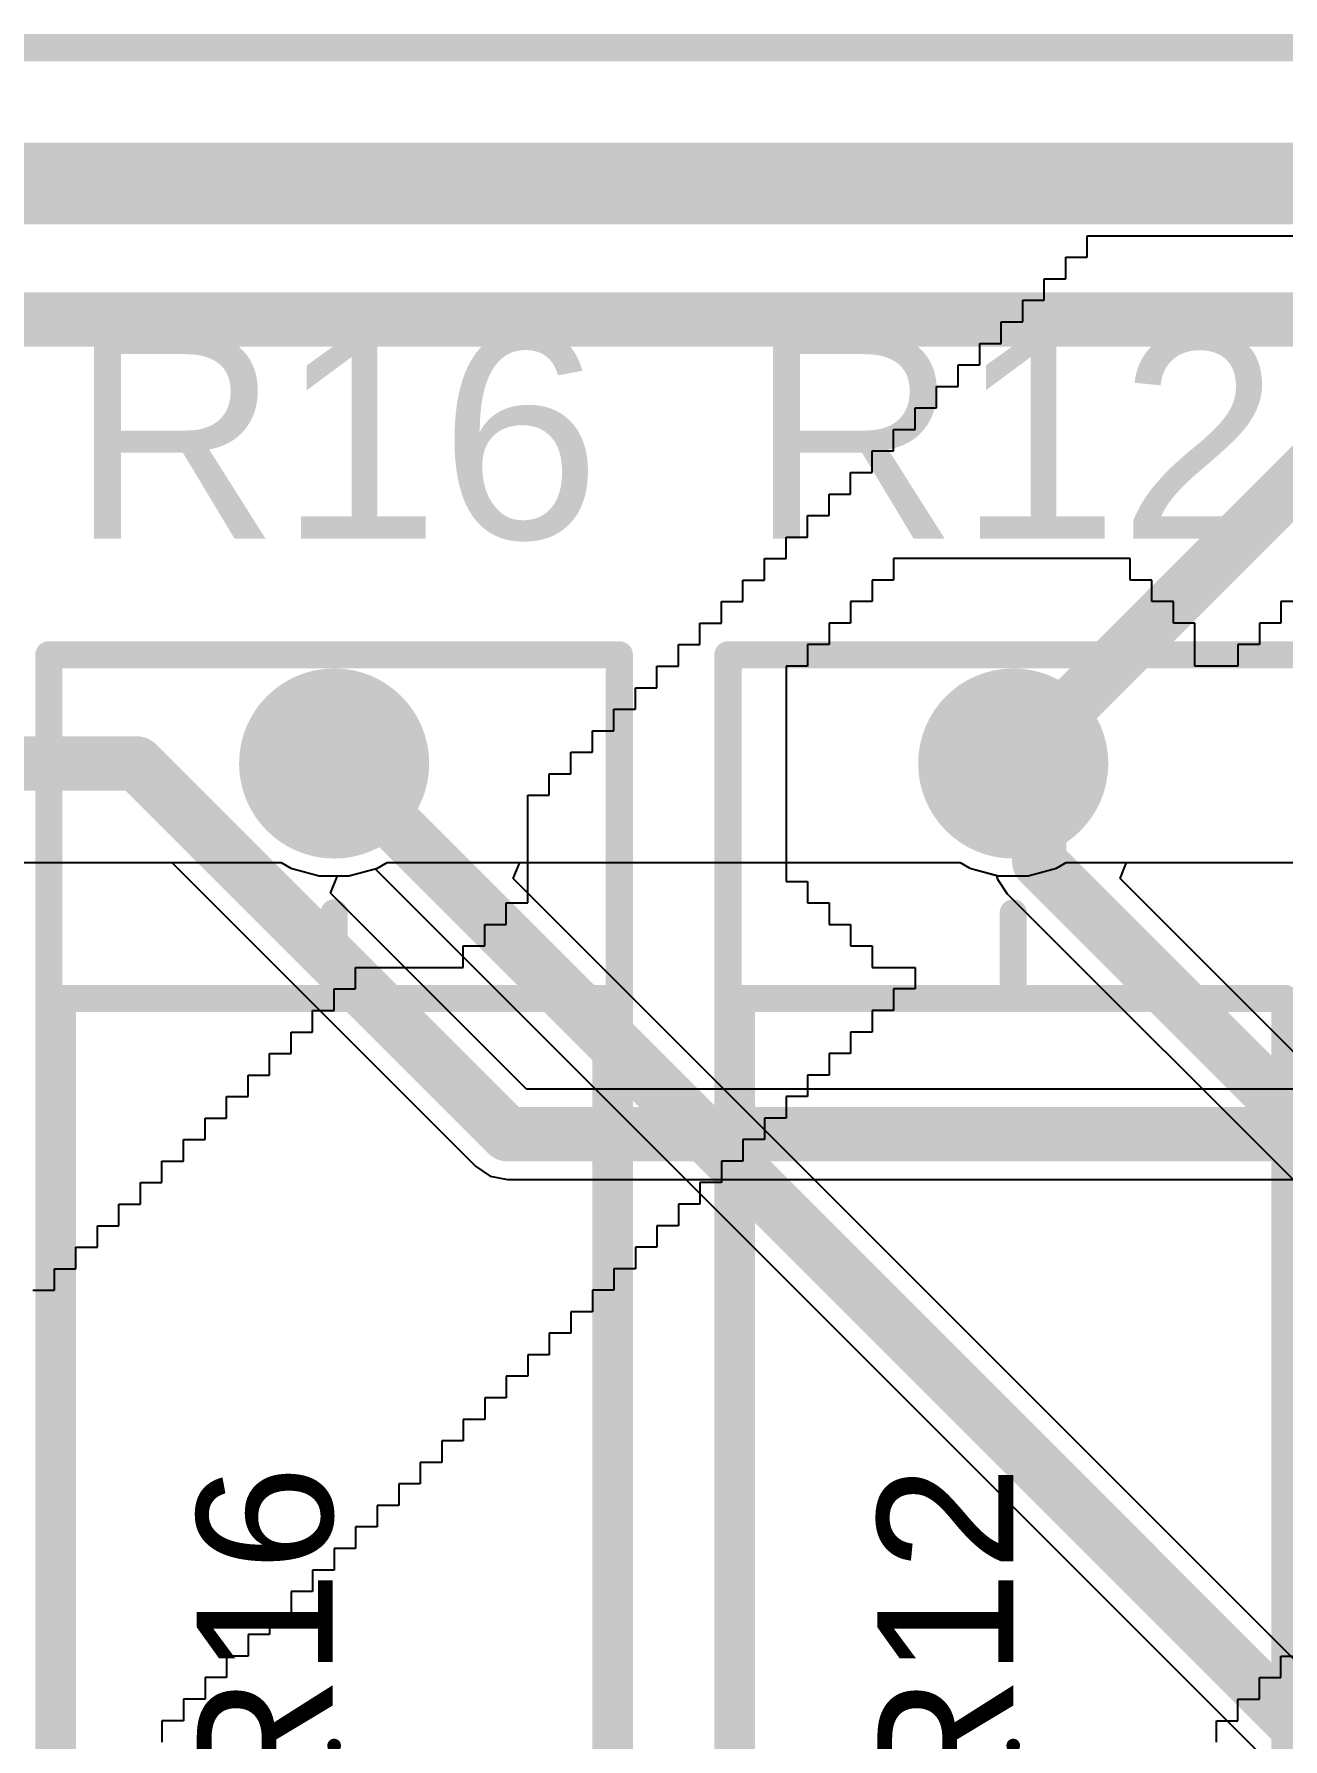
# Model space of a CAD drawing. Header units: inches. Extents: x 1.37 to 7.44, y 1.69 to 5.2.
# Drawn here: x 4.3225 to 4.6845, y 4.7066 to 5.2008 of the extents above; entities that cross this region are included whole.
import ezdxf

# ---------------------------------------------------------------- set-up
doc = ezdxf.new("R2010")
doc.units = ezdxf.units.IN
doc.header["$MEASUREMENT"] = 0
for name, color, linetype in [('Board', 216, 'Continuous'), ('Bottom Layer', 5, 'Continuous'), ('Bottom Overlay', 54, 'Continuous'), ('Bottom Solder', 6, 'Continuous'), ('Multi-Layer', 9, 'Continuous'), ('Pad Holes', 156, 'Continuous'), ('Top 3D Body', 56, 'Continuous'), ('Top Assembly', 56, 'Continuous'), ('Top Component Center', 56, 'Continuous'), ('Top Courtyard', 56, 'Continuous'), ('Top Layer', 1, 'Continuous'), ('Top Overlay', 2, 'Continuous'), ('Top Solder', 216, 'Continuous')]:
    doc.layers.add(name, color=color, linetype=linetype)
doc.styles.add('Arial', font='', dxfattribs={"height": 0.2})
doc.styles.get('Arial').set_extended_font_data('Arial')

# ---------------------------------------------------------------- blocks, each defined once
blk = doc.blocks.new('FP_VR37_MFG_25')
at = {"layer": 'Bottom Layer'}
h = blk.add_hatch(color=5, dxfattribs=at)
edge = h.paths.add_edge_path()
edge.add_arc((0.30433, 0), 0.02756, 0, 360)
at = {"layer": 'Bottom Solder'}
h = blk.add_hatch(color=6, dxfattribs=at)
edge = h.paths.add_edge_path()
edge.add_arc((0.30433, 0), 0.02756, 0, 360)
at = {"layer": 'Multi-Layer'}
h = blk.add_hatch(color=9, dxfattribs=at)
edge = h.paths.add_edge_path()
edge.add_arc((0.30433, 0), 0.02756, 0, 360)
at = {"layer": 'Pad Holes'}
h = blk.add_hatch(color=7, dxfattribs=at)
edge = h.paths.add_edge_path()
edge.add_arc((0.30433, 0), 0.01772, 0, 360)
at = {"layer": 'Top Layer'}
h = blk.add_hatch(color=1, dxfattribs=at)
edge = h.paths.add_edge_path()
edge.add_arc((0.30433, 0), 0.02756, 0, 360)
at = {"layer": 'Top Solder'}
h = blk.add_hatch(color=216, dxfattribs=at)
edge = h.paths.add_edge_path()
edge.add_arc((0.30433, 0), 0.02756, 0, 360)
at = {"layer": 'Top 3D Body'}
for points in [[(-0.23622, 0.07874, 0.00787, 0.00787, 0), (0.23622, 0.07874, 0.00787, 0.00787, 0)], [(0.23622, 0.07874, 0.00787, 0.00787, 0), (0.23622, -0.07874, 0.00787, 0.00787, 0)], [(-0.23622, -0.07874, 0.00787, 0.00787, 0), (0.23622, -0.07874, 0.00787, 0.00787, 0)]]:
    blk.add_lwpolyline(points, format="xyseb", dxfattribs=at)
for points in [[(0.23425, 0.07874, 0.00394, 0.00394, 1), (0.23819, 0.07874, 0.00394, 0.00394, 1)], [(0.23425, 0.07874, 0.00394, 0.00394, 1), (0.23819, 0.07874, 0.00394, 0.00394, 1)], [(0.23425, -0.07874, 0.00394, 0.00394, 1), (0.23819, -0.07874, 0.00394, 0.00394, 1)], [(0.23425, -0.07874, 0.00394, 0.00394, 1), (0.23819, -0.07874, 0.00394, 0.00394, 1)]]:
    blk.add_lwpolyline(points, format="xyseb", close=True, dxfattribs=at)
at = {"layer": 'Top Assembly'}
for points in [[(-0.33583, 0.08268, 0.00787, 0.00787, 0), (0.33583, 0.08268, 0.00787, 0.00787, 0)], [(0.33583, 0.08268, 0.00787, 0.00787, 0), (0.33583, -0.08268, 0.00787, 0.00787, 0)], [(-0.33583, -0.08268, 0.00787, 0.00787, 0), (0.33583, -0.08268, 0.00787, 0.00787, 0)]]:
    blk.add_lwpolyline(points, format="xyseb", dxfattribs=at)
for points in [[(0.33386, 0.08268, 0.00394, 0.00394, 1), (0.3378, 0.08268, 0.00394, 0.00394, 1)], [(0.33386, 0.08268, 0.00394, 0.00394, 1), (0.3378, 0.08268, 0.00394, 0.00394, 1)], [(0.33386, -0.08268, 0.00394, 0.00394, 1), (0.3378, -0.08268, 0.00394, 0.00394, 1)], [(0.33386, -0.08268, 0.00394, 0.00394, 1), (0.3378, -0.08268, 0.00394, 0.00394, 1)]]:
    blk.add_lwpolyline(points, format="xyseb", close=True, dxfattribs=at)
at = {"layer": 'Top Component Center'}
blk.add_lwpolyline([(-0.01969, 0, 0.00394, 0.00394, 0), (0.01969, 0, 0.00394, 0.00394, 0)], format="xyseb", dxfattribs=at)
blk.add_lwpolyline([(0.0187, 0, 0.00197, 0.00197, 1), (0.02067, 0, 0.00197, 0.00197, 1)], format="xyseb", close=True, dxfattribs=at)
at = {"layer": 'Top Courtyard'}
for points in [[(-0.33583, 0.08268, 0.00787, 0.00787, 0), (0.33583, 0.08268, 0.00787, 0.00787, 0)], [(0.33583, 0.08268, 0.00787, 0.00787, 0), (0.33583, -0.08268, 0.00787, 0.00787, 0)], [(-0.33583, -0.08268, 0.00787, 0.00787, 0), (0.33583, -0.08268, 0.00787, 0.00787, 0)]]:
    blk.add_lwpolyline(points, format="xyseb", dxfattribs=at)
for points in [[(0.33386, 0.08268, 0.00394, 0.00394, 1), (0.3378, 0.08268, 0.00394, 0.00394, 1)], [(0.33386, 0.08268, 0.00394, 0.00394, 1), (0.3378, 0.08268, 0.00394, 0.00394, 1)], [(0.33386, -0.08268, 0.00394, 0.00394, 1), (0.3378, -0.08268, 0.00394, 0.00394, 1)], [(0.33386, -0.08268, 0.00394, 0.00394, 1), (0.3378, -0.08268, 0.00394, 0.00394, 1)]]:
    blk.add_lwpolyline(points, format="xyseb", close=True, dxfattribs=at)
at = {"layer": 'Top Overlay'}
for points in [[(-0.23622, 0.07874, 0.00787, 0.00787, 0), (0.23622, 0.07874, 0.00787, 0.00787, 0)], [(0.23622, 0.07874, 0.00787, 0.00787, 0), (0.23622, -0.07874, 0.00787, 0.00787, 0)], [(0.23622, 0, 0.00787, 0.00787, 0), (0.26102, 0, 0.00787, 0.00787, 0)], [(-0.23622, -0.07874, 0.00787, 0.00787, 0), (0.23622, -0.07874, 0.00787, 0.00787, 0)]]:
    blk.add_lwpolyline(points, format="xyseb", dxfattribs=at)
for points in [[(0.23425, 0.07874, 0.00394, 0.00394, 1), (0.23819, 0.07874, 0.00394, 0.00394, 1)], [(0.23425, 0.07874, 0.00394, 0.00394, 1), (0.23819, 0.07874, 0.00394, 0.00394, 1)], [(0.23425, 0, 0.00394, 0.00394, 1), (0.23819, 0, 0.00394, 0.00394, 1)], [(0.25906, 0, 0.00394, 0.00394, 1), (0.26299, 0, 0.00394, 0.00394, 1)], [(0.23425, -0.07874, 0.00394, 0.00394, 1), (0.23819, -0.07874, 0.00394, 0.00394, 1)], [(0.23425, -0.07874, 0.00394, 0.00394, 1), (0.23819, -0.07874, 0.00394, 0.00394, 1)]]:
    blk.add_lwpolyline(points, format="xyseb", close=True, dxfattribs=at)
at = {"layer": 'Top Assembly', "style": 'Arial'}
blk.add_text('R16', height=0.03937, dxfattribs=at).set_placement((0, 0.00044))
blk = doc.blocks.new('FP_VR37_MFG_29')
at = {"layer": 'Bottom Layer'}
h = blk.add_hatch(color=5, dxfattribs=at)
edge = h.paths.add_edge_path()
edge.add_arc((0.30433, 0), 0.02756, 0, 360)
at = {"layer": 'Bottom Solder'}
h = blk.add_hatch(color=6, dxfattribs=at)
edge = h.paths.add_edge_path()
edge.add_arc((0.30433, 0), 0.02756, 0, 360)
at = {"layer": 'Multi-Layer'}
h = blk.add_hatch(color=9, dxfattribs=at)
edge = h.paths.add_edge_path()
edge.add_arc((0.30433, 0), 0.02756, 0, 360)
at = {"layer": 'Pad Holes'}
h = blk.add_hatch(color=7, dxfattribs=at)
edge = h.paths.add_edge_path()
edge.add_arc((0.30433, 0), 0.01772, 0, 360)
at = {"layer": 'Top Layer'}
h = blk.add_hatch(color=1, dxfattribs=at)
edge = h.paths.add_edge_path()
edge.add_arc((0.30433, 0), 0.02756, 0, 360)
at = {"layer": 'Top Solder'}
h = blk.add_hatch(color=216, dxfattribs=at)
edge = h.paths.add_edge_path()
edge.add_arc((0.30433, 0), 0.02756, 0, 360)
at = {"layer": 'Top 3D Body'}
for points in [[(-0.23622, 0.07874, 0.00787, 0.00787, 0), (0.23622, 0.07874, 0.00787, 0.00787, 0)], [(0.23622, 0.07874, 0.00787, 0.00787, 0), (0.23622, -0.07874, 0.00787, 0.00787, 0)], [(-0.23622, -0.07874, 0.00787, 0.00787, 0), (0.23622, -0.07874, 0.00787, 0.00787, 0)]]:
    blk.add_lwpolyline(points, format="xyseb", dxfattribs=at)
for points in [[(0.23425, 0.07874, 0.00394, 0.00394, 1), (0.23819, 0.07874, 0.00394, 0.00394, 1)], [(0.23425, 0.07874, 0.00394, 0.00394, 1), (0.23819, 0.07874, 0.00394, 0.00394, 1)], [(0.23425, -0.07874, 0.00394, 0.00394, 1), (0.23819, -0.07874, 0.00394, 0.00394, 1)], [(0.23425, -0.07874, 0.00394, 0.00394, 1), (0.23819, -0.07874, 0.00394, 0.00394, 1)]]:
    blk.add_lwpolyline(points, format="xyseb", close=True, dxfattribs=at)
at = {"layer": 'Top Assembly'}
for points in [[(-0.33583, 0.08268, 0.00787, 0.00787, 0), (0.33583, 0.08268, 0.00787, 0.00787, 0)], [(0.33583, 0.08268, 0.00787, 0.00787, 0), (0.33583, -0.08268, 0.00787, 0.00787, 0)]]:
    blk.add_lwpolyline(points, format="xyseb", dxfattribs=at)
blk.add_lwpolyline([(0.33386, 0.08268, 0.00394, 0.00394, 1), (0.3378, 0.08268, 0.00394, 0.00394, 1)], format="xyseb", close=True, dxfattribs=at)
blk.add_lwpolyline([(0.33386, 0.08268, 0.00394, 0.00394, 1), (0.3378, 0.08268, 0.00394, 0.00394, 1)], format="xyseb", close=True, dxfattribs=at)
at = {"layer": 'Top Component Center'}
blk.add_lwpolyline([(-0.01969, 0, 0.00394, 0.00394, 0), (0.01969, 0, 0.00394, 0.00394, 0)], format="xyseb", dxfattribs=at)
blk.add_lwpolyline([(0.0187, 0, 0.00197, 0.00197, 1), (0.02067, 0, 0.00197, 0.00197, 1)], format="xyseb", close=True, dxfattribs=at)
at = {"layer": 'Top Courtyard'}
for points in [[(-0.33583, 0.08268, 0.00787, 0.00787, 0), (0.33583, 0.08268, 0.00787, 0.00787, 0)], [(0.33583, 0.08268, 0.00787, 0.00787, 0), (0.33583, -0.08268, 0.00787, 0.00787, 0)]]:
    blk.add_lwpolyline(points, format="xyseb", dxfattribs=at)
blk.add_lwpolyline([(0.33386, 0.08268, 0.00394, 0.00394, 1), (0.3378, 0.08268, 0.00394, 0.00394, 1)], format="xyseb", close=True, dxfattribs=at)
blk.add_lwpolyline([(0.33386, 0.08268, 0.00394, 0.00394, 1), (0.3378, 0.08268, 0.00394, 0.00394, 1)], format="xyseb", close=True, dxfattribs=at)
at = {"layer": 'Top Overlay'}
for points in [[(-0.23622, 0.07874, 0.00787, 0.00787, 0), (0.23622, 0.07874, 0.00787, 0.00787, 0)], [(0.23622, 0.07874, 0.00787, 0.00787, 0), (0.23622, -0.07874, 0.00787, 0.00787, 0)], [(0.23622, 0, 0.00787, 0.00787, 0), (0.26102, 0, 0.00787, 0.00787, 0)], [(-0.23622, -0.07874, 0.00787, 0.00787, 0), (0.23622, -0.07874, 0.00787, 0.00787, 0)]]:
    blk.add_lwpolyline(points, format="xyseb", dxfattribs=at)
for points in [[(0.23425, 0.07874, 0.00394, 0.00394, 1), (0.23819, 0.07874, 0.00394, 0.00394, 1)], [(0.23425, 0.07874, 0.00394, 0.00394, 1), (0.23819, 0.07874, 0.00394, 0.00394, 1)], [(0.23425, 0, 0.00394, 0.00394, 1), (0.23819, 0, 0.00394, 0.00394, 1)], [(0.25906, 0, 0.00394, 0.00394, 1), (0.26299, 0, 0.00394, 0.00394, 1)], [(0.23425, -0.07874, 0.00394, 0.00394, 1), (0.23819, -0.07874, 0.00394, 0.00394, 1)], [(0.23425, -0.07874, 0.00394, 0.00394, 1), (0.23819, -0.07874, 0.00394, 0.00394, 1)]]:
    blk.add_lwpolyline(points, format="xyseb", close=True, dxfattribs=at)
at = {"layer": 'Top Assembly', "style": 'Arial'}
blk.add_text('R12', height=0.03937, dxfattribs=at).set_placement((0, 0))

msp = doc.modelspace()

# ---------------------------------------------------------------- linework, layer by layer
at = {"layer": 'Board'}
msp.add_lwpolyline([(3.8189, 5.19685, 0.00787, 0.00787, 0), (7.44094, 5.19685, 0.00787, 0.00787, 0)], format="xyseb", dxfattribs=at)
at = {"layer": 'Bottom Layer'}
for p, q in [((4.22794, 4.96063), (4.39411, 4.96063)), ((4.39411, 4.96063), (4.39688, 4.95903)), ((4.39688, 4.95903), (4.40516, 4.95681)), ((4.40516, 4.95681), (4.41374, 4.95681)), ((4.41374, 4.95681), (4.42139, 4.95886)), ((4.42139, 4.95886), (4.87261, 4.50765)), ((4.46137, 4.95601), (4.46329, 4.96063)), ((4.46329, 4.96063), (4.59096, 4.96063)), ((4.59096, 4.96063), (4.59373, 4.95903)), ((4.59373, 4.95903), (4.60149, 4.95695)), ((4.60149, 4.95695), (4.60171, 4.95585)), ((4.63726, 4.95601), (4.63917, 4.96063)), ((4.63917, 4.96063), (5.48262, 4.96063)), ((4.88733, 4.53006), (4.46137, 4.95601)), ((4.60171, 4.95585), (4.60455, 4.95159)), ((4.60455, 4.95159), (4.8485, 4.70765)), ((4.76559, 4.82768), (4.63726, 4.95601))]:
    msp.add_line(p, q, dxfattribs=at)
for points in [[(4.6063, 4.98937, 0.01575, 0.01575, 0), (4.69567, 5.07874, 0.01575, 0.01575, 0)], [(4.40945, 4.98937, 0.01575, 0.01575, 0), (4.88189, 4.51693, 0.01575, 0.01575, 0)], [(4.6063, 4.98937, 0.01575, 0.01575, 0), (4.61383, 4.98184, 0.01575, 0.01575, 0)], [(4.61383, 4.96088, 0.01575, 0.01575, 0), (4.61383, 4.98184, 0.01575, 0.01575, 0)], [(4.61383, 4.96088, 0.01575, 0.01575, 0), (4.85778, 4.71693, 0.01575, 0.01575, 0)]]:
    msp.add_lwpolyline(points, format="xyseb", dxfattribs=at)
for points in [[(4.40551, 4.98937, 0.00787, 0.00787, 1), (4.41339, 4.98937, 0.00787, 0.00787, 1)], [(4.60236, 4.98937, 0.00787, 0.00787, 1), (4.61024, 4.98937, 0.00787, 0.00787, 1)], [(4.60236, 4.98937, 0.00787, 0.00787, 1), (4.61024, 4.98937, 0.00787, 0.00787, 1)], [(4.6099, 4.98184, 0.00787, 0.00787, 1), (4.61777, 4.98184, 0.00787, 0.00787, 1)], [(4.6099, 4.98184, 0.00787, 0.00787, 1), (4.61777, 4.98184, 0.00787, 0.00787, 1)], [(4.6099, 4.96088, 0.00787, 0.00787, 1), (4.61777, 4.96088, 0.00787, 0.00787, 1)], [(4.6099, 4.96088, 0.00787, 0.00787, 1), (4.61777, 4.96088, 0.00787, 0.00787, 1)]]:
    msp.add_lwpolyline(points, format="xyseb", close=True, dxfattribs=at)
at = {"layer": 'Bottom Overlay'}
for p, q in [((4.62777, 5.13609), (4.62777, 5.14233)), ((4.62777, 5.14233), (4.78995, 5.14233)), ((4.62153, 5.12986), (4.62153, 5.13609)), ((4.62153, 5.13609), (4.62777, 5.13609)), ((4.61529, 5.12362), (4.61529, 5.12986)), ((4.61529, 5.12986), (4.62153, 5.12986)), ((4.60905, 5.11738), (4.60905, 5.12362)), ((4.60905, 5.12362), (4.61529, 5.12362)), ((4.60282, 5.11114), (4.60282, 5.11738)), ((4.60282, 5.11738), (4.60905, 5.11738)), ((4.59658, 5.10491), (4.59658, 5.11114)), ((4.59658, 5.11114), (4.60282, 5.11114)), ((4.59034, 5.09867), (4.59034, 5.10491)), ((4.59034, 5.10491), (4.59658, 5.10491)), ((4.5841, 5.09243), (4.5841, 5.09867)), ((4.5841, 5.09867), (4.59034, 5.09867)), ((4.57787, 5.08619), (4.57787, 5.09243)), ((4.57787, 5.09243), (4.5841, 5.09243)), ((4.57163, 5.07996), (4.57163, 5.08619)), ((4.57163, 5.08619), (4.57787, 5.08619)), ((4.56539, 5.07372), (4.56539, 5.07996)), ((4.56539, 5.07996), (4.57163, 5.07996)), ((4.55915, 5.06748), (4.55915, 5.07372)), ((4.55915, 5.07372), (4.56539, 5.07372)), ((4.55291, 5.06124), (4.55291, 5.06748)), ((4.55291, 5.06748), (4.55915, 5.06748)), ((4.54668, 5.055), (4.54668, 5.06124)), ((4.54668, 5.06124), (4.55291, 5.06124)), ((4.54044, 5.04877), (4.54044, 5.055)), ((4.54044, 5.055), (4.54668, 5.055)), ((4.5342, 5.04253), (4.5342, 5.04877)), ((4.5342, 5.04877), (4.54044, 5.04877)), ((4.64024, 5.04877), (4.57163, 5.04877)), ((4.57163, 5.04877), (4.57163, 5.04253)), ((4.64024, 5.04253), (4.64024, 5.04877)), ((4.52796, 5.03629), (4.52796, 5.04253)), ((4.52796, 5.04253), (4.5342, 5.04253)), ((4.57163, 5.04253), (4.56539, 5.04253)), ((4.56539, 5.04253), (4.56539, 5.03629)), ((4.64648, 5.04253), (4.64024, 5.04253)), ((4.64648, 5.03629), (4.64648, 5.04253)), ((4.52173, 5.03005), (4.52173, 5.03629)), ((4.52173, 5.03629), (4.52796, 5.03629)), ((4.56539, 5.03629), (4.55915, 5.03629)), ((4.55915, 5.03629), (4.55915, 5.03005)), ((4.65272, 5.03629), (4.64648, 5.03629)), ((4.65272, 5.03005), (4.65272, 5.03629)), ((4.69014, 5.03629), (4.68391, 5.03629)), ((4.68391, 5.03629), (4.68391, 5.03005)), ((4.51549, 5.02382), (4.51549, 5.03005)), ((4.51549, 5.03005), (4.52173, 5.03005)), ((4.55915, 5.03005), (4.55291, 5.03005)), ((4.55291, 5.03005), (4.55291, 5.02382)), ((4.65895, 5.03005), (4.65272, 5.03005)), ((4.65895, 5.01758), (4.65895, 5.03005)), ((4.68391, 5.03005), (4.67767, 5.03005)), ((4.67767, 5.03005), (4.67767, 5.02382)), ((4.50925, 5.01758), (4.50925, 5.02382)), ((4.50925, 5.02382), (4.51549, 5.02382)), ((4.55291, 5.02382), (4.54668, 5.02382)), ((4.54668, 5.02382), (4.54668, 5.01758)), ((4.67767, 5.02382), (4.67143, 5.02382)), ((4.67143, 5.02382), (4.67143, 5.01758)), ((4.50301, 5.01134), (4.50301, 5.01758)), ((4.50301, 5.01758), (4.50925, 5.01758)), ((4.54668, 5.01758), (4.54044, 5.01758)), ((4.54044, 5.01758), (4.54044, 4.9552)), ((4.67143, 5.01758), (4.65895, 5.01758)), ((4.49678, 5.0051), (4.49678, 5.01134)), ((4.49678, 5.01134), (4.50301, 5.01134)), ((4.49054, 4.99887), (4.49054, 5.0051)), ((4.49054, 5.0051), (4.49678, 5.0051)), ((4.4843, 4.99263), (4.4843, 4.99887)), ((4.4843, 4.99887), (4.49054, 4.99887)), ((4.47806, 4.98639), (4.47806, 4.99263)), ((4.47806, 4.99263), (4.4843, 4.99263)), ((4.47183, 4.98015), (4.47183, 4.98639)), ((4.47183, 4.98639), (4.47806, 4.98639)), ((4.46559, 4.94896), (4.46559, 4.98015)), ((4.46559, 4.98015), (4.47183, 4.98015)), ((4.54044, 4.9552), (4.54668, 4.9552)), ((4.54668, 4.9552), (4.54668, 4.94896)), ((4.45935, 4.94273), (4.45935, 4.94896)), ((4.45935, 4.94896), (4.46559, 4.94896)), ((4.54668, 4.94896), (4.55291, 4.94896)), ((4.55291, 4.94896), (4.55291, 4.94273)), ((4.45311, 4.93649), (4.45311, 4.94273)), ((4.45311, 4.94273), (4.45935, 4.94273)), ((4.55291, 4.94273), (4.55915, 4.94273)), ((4.55915, 4.94273), (4.55915, 4.93649)), ((4.44687, 4.93025), (4.44687, 4.93649)), ((4.44687, 4.93649), (4.45311, 4.93649)), ((4.55915, 4.93649), (4.56539, 4.93649)), ((4.56539, 4.93649), (4.56539, 4.93025)), ((4.41569, 4.92401), (4.41569, 4.93025)), ((4.41569, 4.93025), (4.44687, 4.93025)), ((4.56539, 4.93025), (4.57787, 4.93025)), ((4.57787, 4.93025), (4.57787, 4.92401)), ((4.40945, 4.91778), (4.40945, 4.92401)), ((4.40945, 4.92401), (4.41569, 4.92401)), ((4.57787, 4.92401), (4.57163, 4.92401)), ((4.57163, 4.92401), (4.57163, 4.91778)), ((4.40321, 4.91154), (4.40321, 4.91778)), ((4.40321, 4.91778), (4.40945, 4.91778)), ((4.57163, 4.91778), (4.56539, 4.91778)), ((4.56539, 4.91778), (4.56539, 4.91154)), ((4.39697, 4.9053), (4.39697, 4.91154)), ((4.39697, 4.91154), (4.40321, 4.91154)), ((4.56539, 4.91154), (4.55915, 4.91154)), ((4.55915, 4.91154), (4.55915, 4.9053)), ((4.39074, 4.89906), (4.39074, 4.9053)), ((4.39074, 4.9053), (4.39697, 4.9053)), ((4.55915, 4.9053), (4.55291, 4.9053)), ((4.55291, 4.9053), (4.55291, 4.89906)), ((4.3845, 4.89283), (4.3845, 4.89906)), ((4.3845, 4.89906), (4.39074, 4.89906)), ((4.55291, 4.89906), (4.54668, 4.89906)), ((4.54668, 4.89906), (4.54668, 4.89283)), ((4.37826, 4.88659), (4.37826, 4.89283)), ((4.37826, 4.89283), (4.3845, 4.89283)), ((4.54668, 4.89283), (4.54044, 4.89283)), ((4.54044, 4.89283), (4.54044, 4.88659)), ((4.37202, 4.88035), (4.37202, 4.88659)), ((4.37202, 4.88659), (4.37826, 4.88659)), ((4.54044, 4.88659), (4.5342, 4.88659)), ((4.5342, 4.88659), (4.5342, 4.88035)), ((4.36579, 4.87411), (4.36579, 4.88035)), ((4.36579, 4.88035), (4.37202, 4.88035)), ((4.5342, 4.88035), (4.52796, 4.88035)), ((4.52796, 4.88035), (4.52796, 4.87411)), ((4.35955, 4.86788), (4.35955, 4.87411)), ((4.35955, 4.87411), (4.36579, 4.87411)), ((4.52796, 4.87411), (4.52173, 4.87411)), ((4.52173, 4.87411), (4.52173, 4.86788)), ((4.35331, 4.86164), (4.35331, 4.86788)), ((4.35331, 4.86788), (4.35955, 4.86788)), ((4.52173, 4.86788), (4.51549, 4.86788)), ((4.51549, 4.86788), (4.51549, 4.86164)), ((4.34707, 4.8554), (4.34707, 4.86164)), ((4.34707, 4.86164), (4.35331, 4.86164)), ((4.51549, 4.86164), (4.50925, 4.86164)), ((4.50925, 4.86164), (4.50925, 4.8554)), ((4.34083, 4.84916), (4.34083, 4.8554)), ((4.34083, 4.8554), (4.34707, 4.8554)), ((4.50925, 4.8554), (4.50301, 4.8554)), ((4.50301, 4.8554), (4.50301, 4.84916)), ((4.3346, 4.84292), (4.3346, 4.84916)), ((4.3346, 4.84916), (4.34083, 4.84916)), ((4.50301, 4.84916), (4.49678, 4.84916)), ((4.49678, 4.84916), (4.49678, 4.84292)), ((4.32836, 4.83669), (4.32836, 4.84292)), ((4.32836, 4.84292), (4.3346, 4.84292)), ((4.49678, 4.84292), (4.49054, 4.84292)), ((4.49054, 4.84292), (4.49054, 4.83669)), ((4.32212, 4.83669), (4.32836, 4.83669)), ((4.49054, 4.83669), (4.4843, 4.83669)), ((4.4843, 4.83669), (4.4843, 4.83045)), ((4.4843, 4.83045), (4.47806, 4.83045)), ((4.47806, 4.83045), (4.47806, 4.82421)), ((4.47806, 4.82421), (4.47183, 4.82421)), ((4.47183, 4.82421), (4.47183, 4.81797)), ((4.47183, 4.81797), (4.46559, 4.81797)), ((4.46559, 4.81797), (4.46559, 4.81174)), ((4.46559, 4.81174), (4.45935, 4.81174)), ((4.45935, 4.81174), (4.45935, 4.8055)), ((4.45935, 4.8055), (4.45311, 4.8055)), ((4.45311, 4.8055), (4.45311, 4.79926)), ((4.45311, 4.79926), (4.44687, 4.79926)), ((4.44687, 4.79926), (4.44687, 4.79302)), ((4.44687, 4.79302), (4.44064, 4.79302)), ((4.44064, 4.79302), (4.44064, 4.78679)), ((4.44064, 4.78679), (4.4344, 4.78679)), ((4.4344, 4.78679), (4.4344, 4.78055)), ((4.4344, 4.78055), (4.42816, 4.78055)), ((4.42816, 4.78055), (4.42816, 4.77431)), ((4.42816, 4.77431), (4.42192, 4.77431)), ((4.42192, 4.77431), (4.42192, 4.76807)), ((4.42192, 4.76807), (4.41569, 4.76807)), ((4.41569, 4.76807), (4.41569, 4.76184)), ((4.41569, 4.76184), (4.40945, 4.76184)), ((4.40945, 4.76184), (4.40945, 4.7556)), ((4.40945, 4.7556), (4.40321, 4.7556)), ((4.40321, 4.7556), (4.40321, 4.74936)), ((4.40321, 4.74936), (4.39697, 4.74936)), ((4.39697, 4.74936), (4.39697, 4.74312)), ((4.39697, 4.74312), (4.39074, 4.74312)), ((4.39074, 4.74312), (4.39074, 4.73688)), ((4.39074, 4.73688), (4.3845, 4.73688)), ((4.3845, 4.73688), (4.3845, 4.73065)), ((4.3845, 4.73065), (4.37826, 4.73065)), ((4.37826, 4.73065), (4.37826, 4.72441)), ((4.68391, 4.72441), (4.68391, 4.73065)), ((4.68391, 4.73065), (4.69014, 4.73065)), ((4.37826, 4.72441), (4.37202, 4.72441)), ((4.37202, 4.72441), (4.37202, 4.71817)), ((4.67767, 4.71817), (4.67767, 4.72441)), ((4.67767, 4.72441), (4.68391, 4.72441)), ((4.37202, 4.71817), (4.36579, 4.71817)), ((4.36579, 4.71817), (4.36579, 4.71193)), ((4.67143, 4.71193), (4.67143, 4.71817)), ((4.67143, 4.71817), (4.67767, 4.71817)), ((4.36579, 4.71193), (4.35955, 4.71193)), ((4.35955, 4.71193), (4.35955, 4.7057)), ((4.66519, 4.7057), (4.66519, 4.71193)), ((4.66519, 4.71193), (4.67143, 4.71193))]:
    msp.add_line(p, q, dxfattribs=at)
at = {"layer": 'Top Layer'}
for p, q in [((4.22794, 4.96063), (4.36244, 4.96063)), ((4.36244, 4.96063), (4.45047, 4.87261)), ((4.40839, 4.95181), (4.41046, 4.95681)), ((4.41046, 4.95681), (4.41374, 4.95681)), ((4.41374, 4.95681), (4.42202, 4.95903)), ((4.42202, 4.95903), (4.42479, 4.96063)), ((4.42479, 4.96063), (4.59096, 4.96063)), ((4.59096, 4.96063), (4.59373, 4.95903)), ((4.59373, 4.95903), (4.60201, 4.95681)), ((4.60201, 4.95681), (4.61059, 4.95681)), ((4.61059, 4.95681), (4.61887, 4.95903)), ((4.61887, 4.95903), (4.62164, 4.96063)), ((4.62164, 4.96063), (5.6515, 4.96063)), ((4.46519, 4.89502), (4.40839, 4.95181)), ((5.67882, 4.89502), (4.46519, 4.89502)), ((4.45047, 4.87261), (4.45472, 4.86976)), ((4.45472, 4.86976), (4.45975, 4.86876)), ((4.45975, 4.86876), (5.68425, 4.86876))]:
    msp.add_line(p, q, dxfattribs=at)
for points in [[(3.90686, 5.11811, 0.01575, 0.01575, 0), (5.41703, 5.11811, 0.01575, 0.01575, 0)], [(4.2126, 4.98937, 0.01575, 0.01575, 0), (4.35227, 4.98937, 0.01575, 0.01575, 0)], [(4.35227, 4.98937, 0.01575, 0.01575, 0), (4.45975, 4.88189, 0.01575, 0.01575, 0)], [(4.45975, 4.88189, 0.01575, 0.01575, 0), (5.68425, 4.88189, 0.01575, 0.01575, 0)]]:
    msp.add_lwpolyline(points, format="xyseb", dxfattribs=at)
for points in [[(4.34833, 4.98937, 0.00787, 0.00787, 1), (4.3562, 4.98937, 0.00787, 0.00787, 1)], [(4.34833, 4.98937, 0.00787, 0.00787, 1), (4.3562, 4.98937, 0.00787, 0.00787, 1)], [(4.45581, 4.88189, 0.00787, 0.00787, 1), (4.46369, 4.88189, 0.00787, 0.00787, 1)], [(4.45581, 4.88189, 0.00787, 0.00787, 1), (4.46369, 4.88189, 0.00787, 0.00787, 1)]]:
    msp.add_lwpolyline(points, format="xyseb", close=True, dxfattribs=at)
at = {"layer": 'Top Overlay'}
msp.add_lwpolyline([(3.85827, 5.15748, 0.02362, 0.02362, 0), (6.45669, 5.15748, 0.02362, 0.02362, 0)], format="xyseb", dxfattribs=at)

# ---------------------------------------------------------------- block references
at = {"rotation": 90}
for name, p in [('FP_VR37_MFG_25', (4.40945, 4.68504)), ('FP_VR37_MFG_29', (4.6063, 4.68504))]:
    msp.add_blockref(name, p, dxfattribs=at)

# ---------------------------------------------------------------- texts
at = {"layer": 'Top Overlay', "style": 'Arial'}
for s, p in [('R16', (4.33295, 5.05454)), ('R12', (4.5298, 5.05454))]:
    msp.add_text(s, height=0.06, dxfattribs=at).set_placement(p)

doc.saveas('drawing.dxf')
